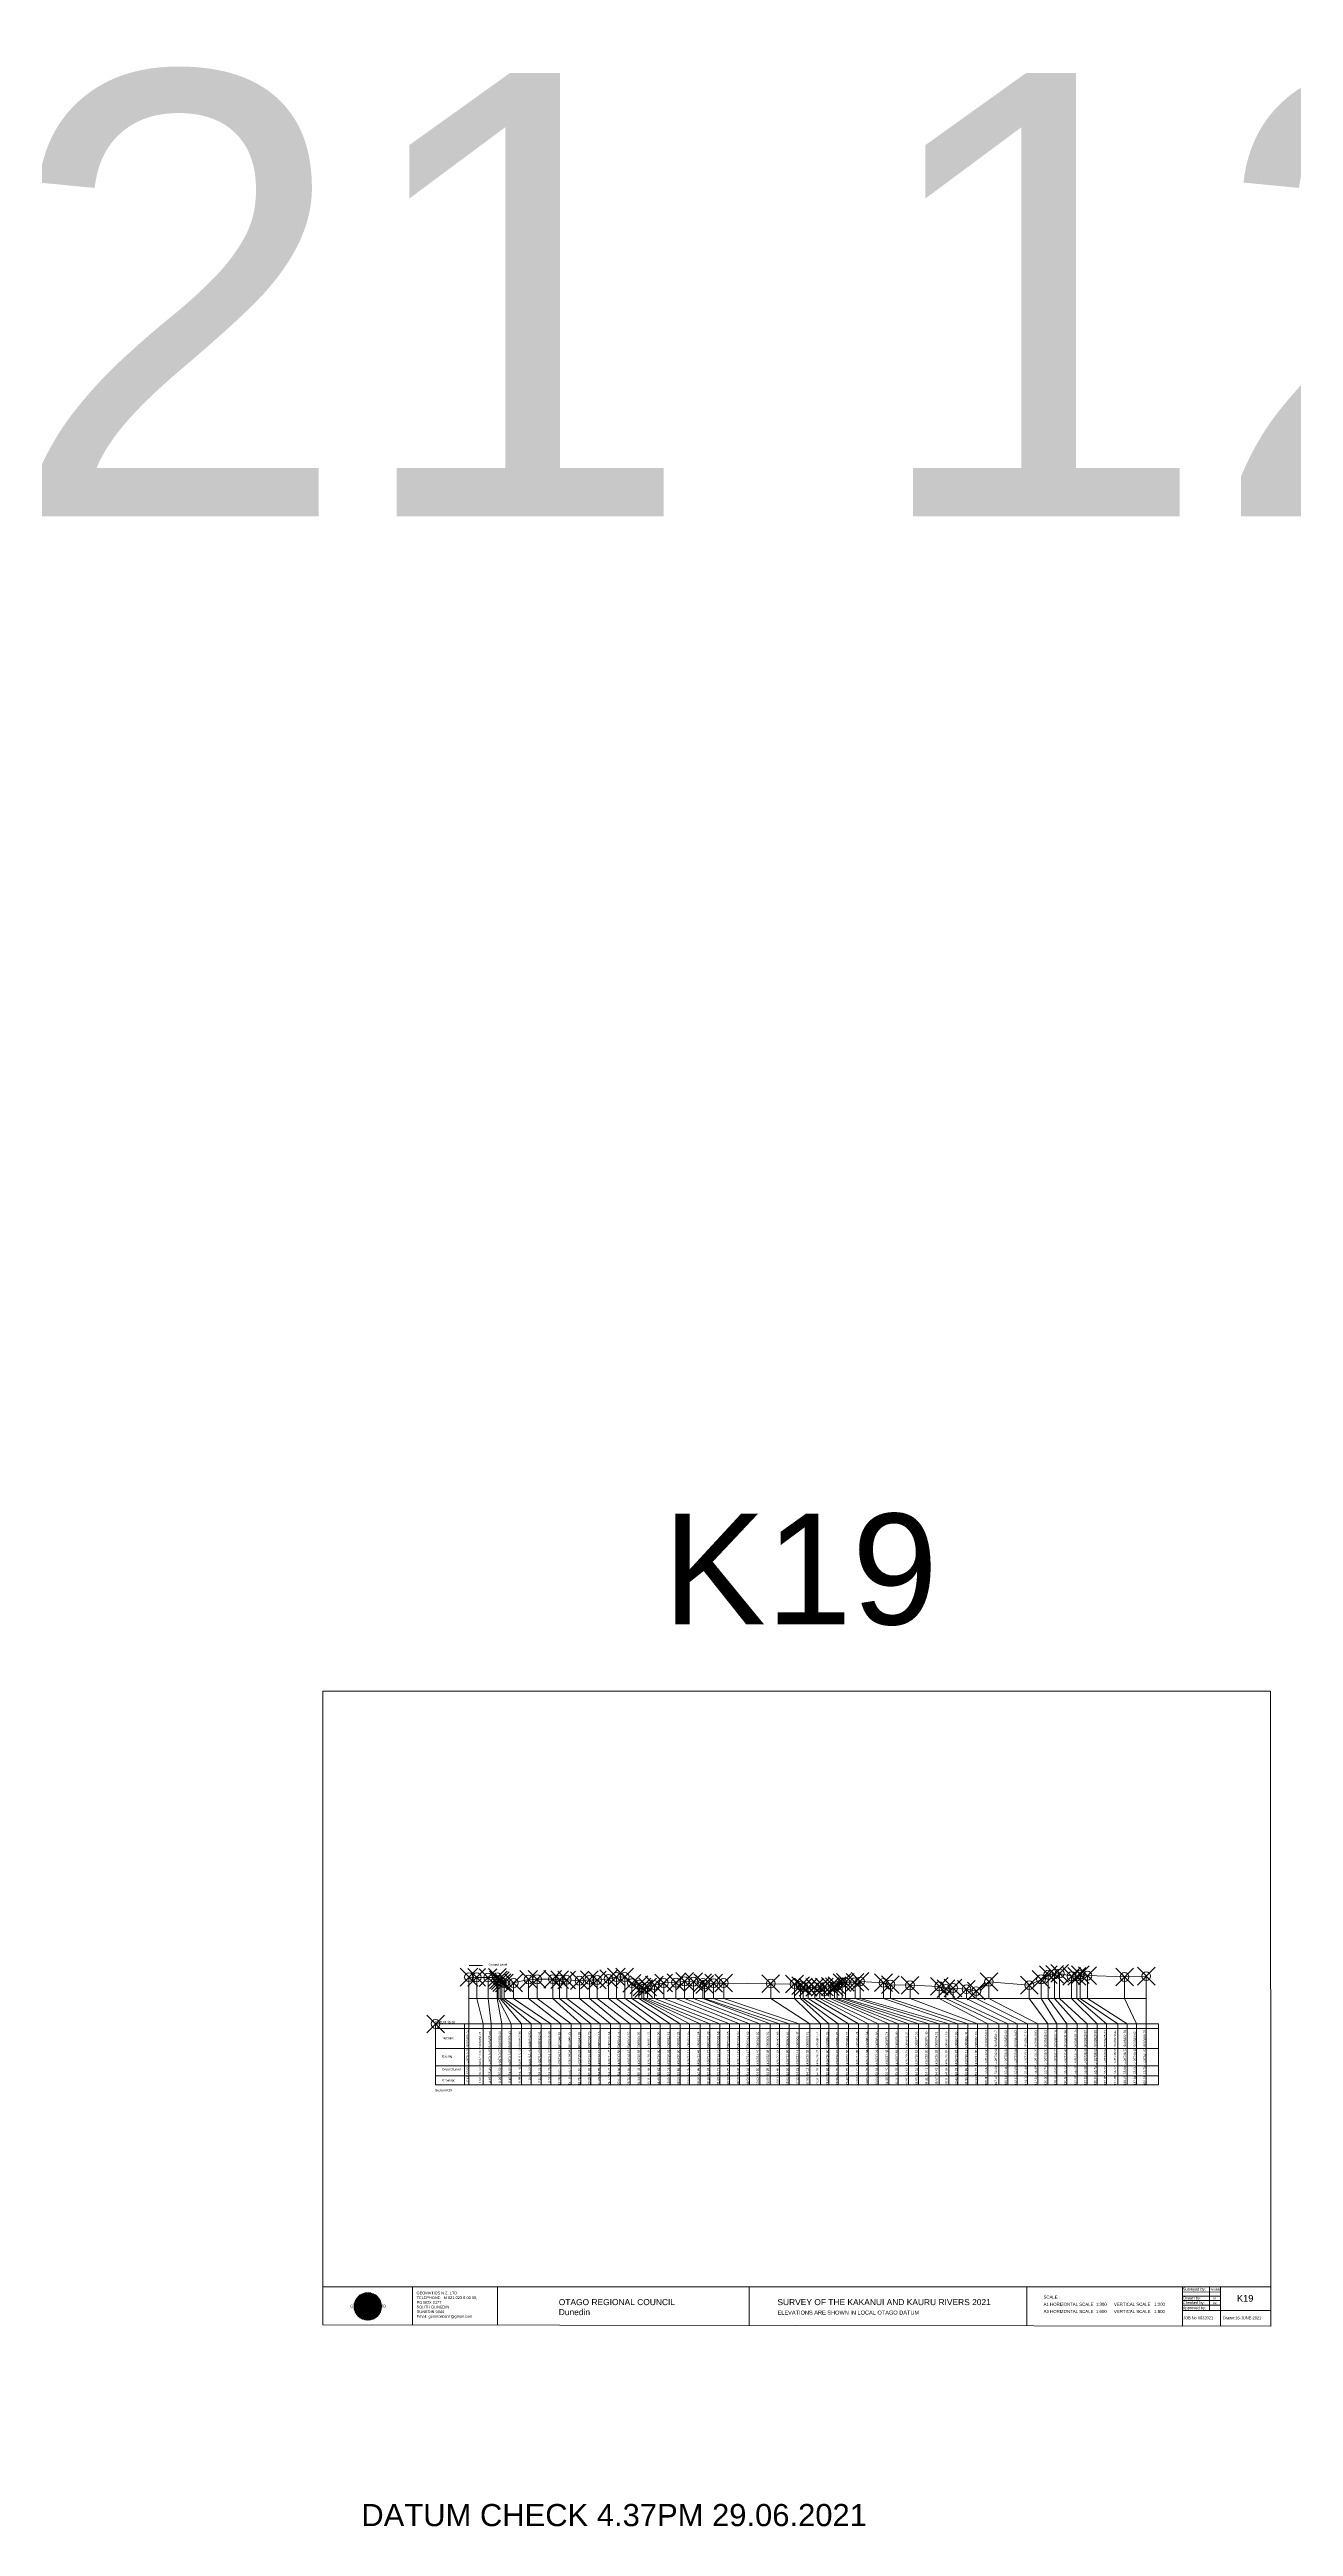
# Model space of a CAD drawing. Header units: millimetres. Extents: x -13804604 to 13046302109, y -19137686871 to 1424966580.
# Drawn here: x -773608 to -492812, y -68399 to 490536 of the extents above; entities that cross this region are included whole.
import ezdxf

# ---------------------------------------------------------------- set-up
doc = ezdxf.new("R2010")
doc.units = ezdxf.units.MM
doc.header["$PDMODE"] = 35
doc.header["$PDSIZE"] = 2000
doc.layers.get('0').update_dxf_attribs({"lineweight": 0})
doc.layers.add('geo', color=7, linetype='Continuous', lineweight=0)
doc.styles.get("Standard").update_dxf_attribs({"font": 'arial.ttf'})

# ---------------------------------------------------------------- blocks, each defined once
blk = doc.blocks.new('Geomatics_Circle_SPT')
at = {"layer": 'geo', "color": 2, "linetype": 'Continuous', "lineweight": 0}
for p, q in [((0, 25.2), (-25.2, 0)), ((-24.7, 4.9), (-4.9, 24.7)), ((-24.7, -4.9), (4.9, 24.7)), ((4.9, -24.7), (-24.7, 4.9)), ((-24.7, 0), (0, -24.7)), ((-9.7, 23.3), (-23.3, 9.6)), ((9.7, 23.3), (-23.3, -9.7)), ((-23.3, 9.7), (9.7, -23.3)), ((-21, 14), (-14, 21)), ((-21, -14), (14, 21)), ((14, -21), (-21, 14)), ((0, 0), (-17.8, 17.8)), ((0, 0), (-17.8, -17.8)), ((-14, 21), (21, -14)), ((21, 14), (-14, -21)), ((23.3, -9.7), (-9.7, 23.3)), ((-9.7, -23.3), (23.3, 9.7)), ((-4.9, 24.7), (24.7, -4.9)), ((24.7, 4.9), (-4.9, -24.7)), ((25.2, 0), (0, 25.2)), ((0, 0), (17.8, 17.8)), ((0, 0), (17.8, -17.8)), ((0, -24.8), (25.2, 0)), ((4.9, 24.7), (24.7, 4.9)), ((23.3, 9.7), (9.7, 23.3)), ((14, 21), (21, 14)), ((17.8, 18.1), (17.8, 18.1)), ((-4.9, -24.7), (-24.7, -4.9)), ((-23.3, -9.7), (-9.7, -23.3)), ((-14, -21), (-21, -14)), ((-17.8, -17.8), (-17.8, -17.8)), ((24.7, -4.9), (4.9, -24.7)), ((4.9, -24.7), (4.9, -24.7)), ((9.7, -23.3), (23.3, -9.7)), ((21, -14), (14, -21)), ((18.1, -17.8), (18.1, -17.8))]:
    blk.add_line(p, q, dxfattribs=at)
at = {"layer": 'geo', "color": 1, "linetype": 'Continuous', "lineweight": 0}
for p, q in [((-25.2, 0), (9.7, 23.3)), ((-25.2, 0), (-9.6, 23.3)), ((-25.2, 0), (23.3, 9.7)), ((-25.2, 0), (-23.3, 9.7)), ((-23.3, -9.7), (-25.2, 0)), ((-9.6, -23.3), (-25.2, 0)), ((9.7, -23.3), (-25.2, 0)), ((-4.9, 24.8), (-24.7, -4.9)), ((4.9, 24.7), (-24.7, 4.9)), ((14, 21), (-24.7, -4.9)), ((-14, 21), (-24.7, 4.9)), ((21, 14), (-24.7, 4.9)), ((-21, 14), (-24.7, -4.9)), ((0, 0), (-24.7, 4.9)), ((-24.7, 4.9), (-21, -14)), ((-24.7, 4.9), (-4.9, -24.7)), ((-24.7, 4.9), (14, -21)), ((-24.7, 4.9), (-24.7, 4.9)), ((0, 0), (-24.7, -4.9)), ((-23.3, 9.7), (0, 25.2)), ((-23.3, -9.6), (0, 25.2)), ((-23.3, -9.6), (17.8, 17.8)), ((-23.3, 9.7), (-17.8, 17.9)), ((-23.3, -9.6), (-17.8, 17.9)), ((-23.3, 9.7), (17.8, 17.8)), ((-17.8, -17.8), (-23.3, 9.7)), ((0, -25.2), (-23.3, 9.7)), ((-23.3, 9.7), (17.8, -17.8)), ((-23.3, 9.7), (25.2, 0)), ((-23.3, 9.4), (-23.3, 9.4)), ((-23.3, -9.7), (25.2, 0)), ((4.9, 24.8), (-21, -14)), ((-4.9, 24.7), (-21, 14)), ((14, 21), (-21, 14)), ((-14, 21), (-21, -14)), ((0, 0), (-21, 14)), ((-21, 14), (-14, -21)), ((-21, 14), (4.9, -24.7)), ((-21, 14), (-21, 14)), ((24.7, 4.9), (-21, 14)), ((0, 0), (-21, -14)), ((-17.9, 17.6), (-17.9, 17.6)), ((-17.8, 17.8), (9.7, 23.3)), ((-17.8, 17.8), (-9.6, 23.3)), ((-17.8, -17.8), (9.7, 23.3)), ((-17.8, -17.8), (-9.7, 23.3)), ((-9.7, -23.3), (-17.8, 17.8)), ((-17.8, 17.8), (9.7, -23.3)), ((-17.8, 17.8), (23.3, -9.6)), ((-17.8, 17.8), (23.3, 9.7)), ((-17.8, -17.8), (23.3, 9.7)), ((4.9, 24.7), (-14, 21)), ((-4.9, 24.7), (-14, -20.9)), ((0, 0), (-14, 21)), ((-14, 21), (-4.9, -24.7)), ((-14, 21), (-14, 21)), ((24.7, -4.9), (-14, 21)), ((21, 14), (-14, 21)), ((-14, -21), (24.7, 4.9)), ((0, 0), (-14, -21)), ((-9.8, 23.1), (-9.8, 23.1)), ((-9.7, 23.3), (0, 25.2)), ((-9.7, 23.3), (0, -25.2)), ((-9.7, -23.3), (0, 25.2)), ((-9.6, 23.3), (17.8, -17.8)), ((-9.6, 23.3), (25.2, 0)), ((-9.6, 23.3), (17.8, 17.8)), ((-9.6, -23.3), (17.8, 17.9)), ((25.2, 0), (-9.6, -23.3)), ((0, 0), (-4.9, 24.7)), ((-4.9, 24.7), (-4.9, 24.7)), ((21, -14), (-4.9, 24.7)), ((24.8, 4.9), (-4.9, 24.7)), ((14, 21), (-4.9, 24.7)), ((-4.9, -24.7), (21, 14)), ((0, 0), (-4.9, -24.7)), ((-0.2, 25.1), (-0.2, 25.1)), ((0, 25.2), (9.7, -23.3)), ((0, 25.2), (23.3, -9.7)), ((0, 25.2), (23.3, 9.7)), ((0, 25.2), (9.7, 23.3)), ((0, 0), (4.9, 24.7)), ((0, -25.2), (9.7, 23.3)), ((0, 0), (14, 21)), ((0, 0), (21, 14)), ((23.3, 9.7), (0, -25.2)), ((0, 0), (24.8, 4.9)), ((0, 0), (4.9, -24.7)), ((0, 0), (14, -21)), ((0, 0), (21, -14)), ((0, 0), (24.8, -4.9)), ((21, 14), (4.9, 24.8)), ((14, -21), (4.9, 24.7)), ((24.7, -4.9), (4.9, 24.7)), ((4.9, 24.7), (4.9, 24.7)), ((4.9, -24.7), (14, 21)), ((4.9, -24.7), (24.7, 4.9)), ((9.4, 23.3), (9.4, 23.3)), ((9.7, 23.3), (17.8, -17.8)), ((9.7, 23.3), (25.2, 0)), ((9.7, 23.3), (17.8, 17.9)), ((17.8, 17.8), (9.7, -23.3)), ((25.2, 0), (9.7, -23.3)), ((21, -14), (14, 21)), ((24.7, 4.9), (14, 21)), ((14, 21), (14, 21)), ((14, -21), (21, 14)), ((17.6, 17.9), (17.6, 17.9)), ((17.8, 17.8), (23.3, -9.7)), ((17.8, 17.8), (23.3, 9.7)), ((23.3, 9.7), (17.8, -17.8)), ((24.7, -4.9), (21, 14)), ((21, 14), (21, 14)), ((21, -14), (24.7, 4.9)), ((23.1, 9.8), (23.1, 9.8)), ((23.3, 9.7), (25.2, 0)), ((25.2, 0), (23.3, -9.6)), ((24.7, 4.9), (24.7, 4.9)), ((25.1, 0.2), (25.1, 0.2)), ((-25.2, 0), (23.3, -9.7)), ((-25.1, -0.2), (-25.1, -0.2)), ((-24.7, -4.9), (-24.7, -4.9)), ((-24.7, -4.9), (-14, -21)), ((-24.7, -4.9), (4.9, -24.7)), ((-24.7, -4.9), (21, -14)), ((-17.8, -17.8), (-23.3, -9.7)), ((0, -25.2), (-23.3, -9.6)), ((17.8, -17.8), (-23.3, -9.6)), ((-23.1, -9.8), (-23.1, -9.8)), ((-21, -14), (24.7, -4.9)), ((-21, -14), (-21, -14)), ((-21, -14), (-4.9, -24.7)), ((-21, -14), (14, -21)), ((23.3, -9.7), (-17.8, -17.8)), ((-9.6, -23.3), (-17.8, -17.8)), ((9.7, -23.3), (-17.8, -17.8)), ((-17.6, -17.9), (-17.6, -17.9)), ((-14, -21), (21, -14)), ((-14, -21), (-14, -21)), ((-14, -21), (4.9, -24.7)), ((17.8, -17.8), (-9.7, -23.3)), ((0, -25.2), (-9.7, -23.3)), ((-9.4, -23.3), (-9.4, -23.3)), ((-4.9, -24.7), (24.7, -4.9)), ((-4.9, -24.7), (14, -21)), ((-4.9, -24.7), (-4.9, -24.7)), ((23.3, -9.6), (0, -25.2)), ((9.7, -23.3), (0, -25.2)), ((0.2, -25.1), (0.2, -25.1)), ((4.9, -24.7), (21, -14)), ((4.9, -24.7), (4.9, -24.7)), ((17.8, -17.8), (9.7, -23.3)), ((9.8, -23.1), (9.8, -23.1)), ((14, -21), (24.7, -4.9)), ((14, -21), (14, -21)), ((23.3, -9.6), (17.8, -17.8)), ((17.9, -17.6), (17.9, -17.6)), ((21, -14), (21, -14)), ((23.3, -9.4), (23.3, -9.4)), ((24.7, -4.9), (24.7, -4.9))]:
    blk.add_line(p, q, dxfattribs=at)
at = {"layer": 'geo', "color": 114, "linetype": 'Continuous', "lineweight": 0}
for p, q in [((17.9, 17.8), (-25.2, 0)), ((-24.7, 4.9), (14, 21)), ((-24.7, -4.9), (21, 14)), ((-14, -21), (-24.7, 4.9)), ((9.7, 23.3), (-23.3, 9.7)), ((0, 0), (-23.3, 9.7)), ((-23.3, 9.7), (-9.7, -23.3)), ((0, 0), (-23.3, -9.7)), ((-4.9, -24.7), (-21, 14)), ((-20.9, 14), (4.9, 24.7)), ((24.8, 4.9), (-20.9, -14)), ((0, 25.2), (-17.8, 17.8)), ((-17.8, 17.8), (0, -25.2)), ((-14, 21), (-4.9, 24.7)), ((4.9, -24.7), (-14, 21)), ((0, 0), (-9.7, 23.3)), ((0, 0), (-9.7, -23.3)), ((-4.9, 24.7), (14, -21)), ((17.8, -17.8), (0, 25.2)), ((0, 0), (9.7, 23.3)), ((0, 0), (23.3, 9.7)), ((0, 0), (9.7, -23.3)), ((0, 0), (23.3, -9.7)), ((4.9, 24.7), (21, -14)), ((23.3, -9.7), (9.7, 23.3)), ((14, 21), (24.7, -4.9)), ((25.2, 0), (17.8, 17.8)), ((21, 14), (24.7, 4.9)), ((-25.2, 0), (-17.8, -17.8)), ((-21, -14), (-24.7, -4.9)), ((-17.8, -17.8), (25.2, 0)), ((24.8, -4.9), (-14, -21)), ((-9.6, -23.3), (23.3, -9.7)), ((21, -14), (-4.9, -24.8)), ((0, -25.2), (17.9, -17.8)), ((14, -21), (4.9, -24.8))]:
    blk.add_line(p, q, dxfattribs=at)
at = {"layer": 'geo', "color": 250, "linetype": 'Continuous', "lineweight": 0}
for p, q in [((0, 0), (-25.2, 0)), ((24.7, 4.9), (-24.7, 4.9)), ((-24.7, 4.9), (-24.7, -4.9)), ((-23.3, 9.7), (23.3, 9.7)), ((-23.3, 9.7), (-23.3, 9.7)), ((-23.3, -9.7), (-23.3, 9.7)), ((21, 14), (-21, 14)), ((-21, 14), (-21, -14)), ((-17.8, 17.8), (17.8, 17.8)), ((-17.8, -17.8), (-17.8, 17.8)), ((-14, 21), (-14, 21)), ((14, 21), (-14, 21)), ((-14, 20.9), (-14, -21)), ((-9.7, 23.3), (9.7, 23.3)), ((-9.7, -23.3), (-9.7, 23.3)), ((-4.9, 24.7), (4.9, 24.7)), ((-4.9, 24.7), (-4.9, -24.7)), ((0, 0), (0, 25.2)), ((0, 0), (0, -25.2)), ((0, 0), (25.2, 0)), ((4.9, 24.7), (4.9, -24.7)), ((9.7, -23.3), (9.7, 23.3)), ((14, 21), (14, -21)), ((17.8, -17.8), (17.8, 17.8)), ((21, 14), (21, 14)), ((21, -14), (21, 14)), ((23.3, 9.7), (23.3, -9.7)), ((24.7, 4.9), (24.7, 4.9)), ((24.7, -4.9), (24.7, 4.9)), ((-24.7, -4.9), (24.7, -4.9)), ((23.3, -9.7), (-23.3, -9.7)), ((-21, -14), (21, -14)), ((17.8, -17.8), (-17.8, -17.8)), ((-14, -21), (14, -21)), ((9.7, -23.3), (-9.7, -23.3)), ((-4.9, -24.7), (4.9, -24.7))]:
    blk.add_line(p, q, dxfattribs=at)
blk = doc.blocks.new('GeomaticsNZ TITLE BLOCK')
at = {"color": 7, "linetype": 'Continuous', "lineweight": 0}
for p, q in [((0, 94.9), (0, 1579.2)), ((0, 1579.2), (2363.4, 1579.2)), ((2363.4, 1579.2), (2364, 94.9)), ((2364, 94.9), (0, 94.9)), ((0, 94.9), (0, 0)), ((15.9, 94.9), (2364, 94.9)), ((224.3, 95.2), (224.3, -0.3)), ((2364, 94.9), (382.6, 94.9)), ((435.8, 95.2), (435.8, -0.7)), ((1063.4, 94.9), (1063.4, -2.4)), ((1755.4, 94.9), (1755.4, -2.6)), ((2143.9, 94.9), (2143.7, -3)), ((2143.9, 81.9), (2238.6, 81.7)), ((2143.9, 71), (2238.6, 71)), ((2211.5, 94.9), (2211.5, 36.1)), ((2238.6, 94.8), (2238.6, -3.2)), ((2364, -3.5), (2364, 94.9)), ((0, 0), (2364, -3.5)), ((2143.6, 60.4), (2238.6, 60.4)), ((2143.8, 48.6), (2238.6, 48.6)), ((2143.8, 35.4), (2364, 35.3))]:
    blk.add_line(p, q, dxfattribs=at)
at = {"color": 7, "linetype": 'Continuous', "lineweight": 0, "xscale": 1.36, "yscale": 1.36, "zscale": 1.36}
blk.add_blockref('Geomatics_Circle_SPT', (112.4, 45.7), dxfattribs=at)
at = {"color": 7, "linetype": 'Continuous', "lineweight": 0}
for s, p in [('PK&RR', (2213.2, 84.8)), ('ST', (2220.3, 63.6)), ('PK', (2220.4, 50.6))]:
    blk.add_text(s, height=5, dxfattribs=at).set_placement(p)
at = {"color": 7, "linetype": 'Continuous', "lineweight": 0, "attachment_point": 1}
for s, width, heights, insert, char_height in [('{\\C256;GEOMATICS N.Z. LTD                   \\PTELEPHONE:  M 021 023 6 00 55;\\PPO BOX 2177\\PSOUTH DUNEDIN\\PDUNEDIN 9044\\PEmail: geomaticsnz@gmail.com}', 3535.727, [94.7], (234, 82.7), 7), ('{\\C256;OTAGO REGIONAL COUNCIL\\PDunedin}', 3535.727, [0], (588.6, 64), 15), ('{\\C256;SURVEY OF THE KAKANUI AND KAURU RIVERS 2021}', 3535.727, [0], (1133.8, 64), 15), ('{\\C256;Surveyed by:}', 3535.727, [0], (2144.7, 92.4), 7), ('{\\C256;Drawn by:}', 3535.727, [0], (2145.8, 70.4), 7), ('{\\C256;Geomatics N.Z. LTD                   }', 125.079, [15.8], (68.8, 49.9), 7), ('{\\C256;ELEVATIONS ARE SHOWN IN LOCAL OTAGO DATUM}', 3535.727, [0], (1134.1, 35.4), 10), ('{\\C256;Approved by:}', 3535.727, [0], (2144.7, 45.9), 7), ('{\\C256;Checked by:}', 3535.727, [0], (2144.7, 58.6), 7), ('{\\C256;JOB No 0032021}', 3535.727, [0], (2145.3, 20.8), 7), ('{\\C256;Drawn:16-JUNE-2021}', 3535.727, [0], (2244.7, 20.7), 7)]:
    blk.add_mtext_dynamic_manual_height_columns(s, width=width, gutter_width=159, heights=heights, dxfattribs=dict(at, insert=insert, char_height=char_height))

msp = doc.modelspace()

# ---------------------------------------------------------------- linework, layer by layer
at = {"color": 1, "linetype": 'Continuous', "lineweight": 0}
msp.add_line((-678919.664, 58153.7), (-675847.492, 58153.7), dxfattribs=at)
at = {"color": 7, "lineweight": 0}
for p, q in [((-548174.889, 56129), (-548174.889, 50743.884)), ((-546748.829, 56199), (-546748.829, 50743.884)), ((-545604.52, 56389), (-545604.52, 50743.884)), ((-540945.28, 56119), (-540945.28, 50743.884)), ((-539308.131, 55899), (-539308.131, 50743.884)), ((-678924.852, 55554), (-678924.852, 31248.305)), ((-678924.852, 50743.884), (-526048.617, 50743.884)), ((-677177.599, 55504), (-677177.599, 50743.884)), ((-677177.599, 50743.884), (-675750.982, 45000)), ((-674606.679, 55464), (-674606.679, 50703.884)), ((-674606.679, 50743.884), (-673923.922, 45000)), ((-672552.59, 55504), (-672552.59, 50743.884)), ((-672552.59, 50743.884), (-671539.394, 45000)), ((-672306.163, 54924), (-672306.163, 50743.884)), ((-672306.163, 50743.884), (-669412.193, 45000)), ((-671864.616, 54744), (-671864.616, 50743.884)), ((-671864.616, 50743.884), (-667096.28, 45000)), ((-671514.081, 54334), (-671514.081, 50743.884)), ((-671514.081, 50743.884), (-664866.151, 45000)), ((-670949.373, 54214), (-670949.373, 50743.884)), ((-670949.373, 50743.884), (-662636.01, 45000)), ((-668845.198, 54254), (-668845.198, 50743.884)), ((-660435.496, 45000), (-668845.198, 50743.884)), ((-665461.04, 55024), (-665461.04, 50743.884)), ((-658196.928, 45000), (-665461.04, 50743.884)), ((-663569.022, 55065), (-663569.022, 50743.884)), ((-655878.89, 45000), (-663569.022, 50743.884)), ((-660004.256, 55095), (-660004.256, 50743.884)), ((-653653.581, 45000), (-660004.256, 50743.884)), ((-658472.622, 55005), (-658472.622, 50743.884)), ((-651449.327, 45000), (-658472.622, 50743.884)), ((-656869.519, 54945), (-656869.519, 50743.884)), ((-656869.519, 50743.884), (-649296.604, 45000)), ((-653988.609, 54745), (-653988.609, 50743.884)), ((-653988.609, 50743.884), (-646983.556, 45000)), ((-651742.943, 54955), (-651742.943, 50743.884)), ((-644789.501, 45000), (-651742.943, 50743.884)), ((-649990.196, 54905), (-649990.196, 50743.884)), ((-649990.196, 50743.884), (-642523.262, 45000)), ((-647417.953, 55175), (-647417.953, 50743.884)), ((-647417.953, 50743.884), (-640113.466, 45000)), ((-645643.851, 55504), (-645643.851, 50743.884)), ((-645643.851, 50743.884), (-637946.949, 45000)), ((-643765.997, 55605), (-643765.997, 50844.884)), ((-643765.997, 50844.884), (-635751.158, 45000)), ((-642161.897, 54185), (-642161.897, 50743.884)), ((-642161.897, 50743.884), (-633526.08, 45000)), ((-640551.089, 53855), (-640551.089, 50743.884)), ((-640551.089, 50743.884), (-631232.606, 45000)), ((-639895.025, 53345), (-639895.025, 50743.884)), ((-639895.025, 50743.884), (-629152.844, 45000)), ((-639469.698, 52955), (-639469.698, 50743.884)), ((-626711.394, 45000), (-639469.698, 50743.884)), ((-638598.461, 53335), (-638598.461, 50743.884)), ((-624563.819, 45000), (-638598.461, 50743.884)), ((-637060.523, 53765), (-637060.523, 50743.884)), ((-637060.523, 50743.884), (-622311.057, 45000)), ((-632196.846, 54326), (-632196.846, 50743.884)), ((-617860.464, 45000), (-632196.846, 50743.884)), ((-630254.223, 54626), (-630254.223, 50743.884)), ((-615593.739, 45000), (-630254.223, 50743.884)), ((-628236.402, 54546), (-628236.402, 50743.884)), ((-613268.124, 45000), (-628236.402, 50743.884)), ((-626155.499, 54286), (-626155.499, 50743.884)), ((-610971.954, 45000), (-626155.499, 50743.884)), ((-625727.34, 54286), (-625727.34, 50743.884)), ((-625727.34, 50743.884), (-608834.409, 45000)), ((-623694.114, 54196), (-623694.114, 50743.884)), ((-606683.738, 45000), (-623694.114, 50743.884)), ((-621431.197, 54226), (-621431.197, 50743.884)), ((-621431.197, 50743.884), (-604379.444, 45000)), ((-610804.611, 54116), (-610804.611, 50743.884)), ((-610804.611, 50743.884), (-601998.34, 45000)), ((-605439.805, 54007), (-605439.805, 50743.884)), ((-605439.805, 50743.884), (-599540.425, 45000)), ((-604062, 53617), (-604062, 50743.884)), ((-597658.593, 45000), (-604062, 50743.884)), ((-603458.658, 53347), (-603458.658, 50743.884)), ((-603458.658, 50743.884), (-595584.72, 45000)), ((-602358.147, 53247), (-602358.147, 50743.884)), ((-602358.147, 50743.884), (-593230.268, 45000)), ((-600876.129, 53267), (-600876.129, 50743.884)), ((-600876.129, 50743.884), (-591019.384, 45000)), ((-599706.444, 53257), (-599706.444, 50743.884)), ((-588819.149, 45000), (-599706.444, 50743.884)), ((-598697.113, 53327), (-598697.113, 50743.884)), ((-586533.373, 45000), (-598697.113, 50743.884)), ((-597375.807, 53447), (-597375.807, 50743.884)), ((-597375.807, 50743.884), (-584122.812, 45000)), ((-596449.532, 53367), (-596449.532, 50743.884)), ((-582043.245, 45000), (-596449.532, 50743.884)), ((-595844.497, 53607), (-595844.497, 50743.884)), ((-579742.813, 45000), (-595844.497, 50743.884)), ((-594702.533, 54307), (-594702.533, 50743.884)), ((-577419.238, 45000), (-594702.533, 50743.884)), ((-591780.117, 54417), (-591780.117, 50743.884)), ((-572827.081, 45000), (-591780.117, 50743.884)), ((-590642.49, 54587), (-590642.49, 50743.884)), ((-585355.148, 54287), (-585355.148, 50743.884)), ((-585355.148, 50743.884), (-568588.744, 45000)), ((-583807.732, 53857), (-583807.732, 50743.884)), ((-583807.732, 50743.884), (-566334.039, 45000)), ((-579368.558, 53717), (-579368.558, 50743.884)), ((-579368.558, 50743.884), (-564167.814, 45000)), ((-572758.277, 53468), (-572758.277, 50743.884)), ((-572758.277, 50743.884), (-561825.892, 45000)), ((-571273.552, 52928), (-571273.552, 50743.884)), ((-569647.452, 53108), (-569647.452, 50743.884)), ((-569647.452, 50743.884), (-557258.322, 45000)), ((-566631.448, 52828), (-566631.448, 50743.884)), ((-566631.448, 50743.884), (-555204.023, 45000)), ((-564416.323, 52403), (-564416.323, 50743.884)), ((-564416.323, 50743.884), (-552820.029, 45000)), ((-561568.061, 54494), (-561568.061, 50743.884)), ((-561568.061, 50743.884), (-550537.47, 45000)), ((-552451.336, 53744), (-552451.336, 50743.884)), ((-549783.07, 55054), (-549783.07, 50743.884)), ((-549783.07, 50743.884), (-546200.613, 45000)), ((-548174.889, 50743.884), (-543968.784, 45000)), ((-546748.829, 50743.884), (-541610.142, 45000)), ((-545604.52, 50743.884), (-539352.949, 45000)), ((-542884.158, 55749), (-542884.158, 50743.884)), ((-542884.158, 50743.884), (-537121.12, 45000)), ((-541708.775, 55749), (-541708.775, 50743.884)), ((-541708.775, 50743.884), (-534997.525, 45000)), ((-540945.28, 50743.884), (-532485.226, 45000)), ((-539308.131, 50743.884), (-530369.597, 45000)), ((-530945.809, 55609), (-530945.809, 50743.884)), ((-530945.809, 50743.884), (-528253.968, 45000)), ((-526048.617, 55779), (-526048.617, 31248.305)), ((-678924.852, 45000), (-526048.617, 45000)), ((-675750.982, 31248.305), (-675750.982, 45000)), ((-673923.922, 31248.305), (-673923.922, 45000)), ((-671539.394, 31248.305), (-671539.394, 45000)), ((-669412.193, 31248.305), (-669412.193, 45000)), ((-667096.28, 31248.305), (-667096.28, 45000)), ((-664866.151, 31248.305), (-664866.151, 45000)), ((-662636.01, 31248.305), (-662636.01, 45000)), ((-660435.496, 31248.305), (-660435.496, 45000)), ((-658196.928, 31248.305), (-658196.928, 45000)), ((-655878.89, 31248.305), (-655878.89, 45000)), ((-653653.581, 31248.305), (-653653.581, 45000)), ((-651449.327, 31248.305), (-651449.327, 45000)), ((-649296.604, 31248.305), (-649296.604, 45000)), ((-646983.556, 31248.305), (-646983.556, 45000)), ((-644789.501, 31248.305), (-644789.501, 45000)), ((-642523.262, 31248.305), (-642523.262, 45000)), ((-640113.466, 31248.305), (-640113.466, 45000)), ((-637946.949, 31248.305), (-637946.949, 45000)), ((-635751.158, 31248.305), (-635751.158, 45000)), ((-633526.08, 31248.305), (-633526.08, 45000)), ((-631232.606, 31248.305), (-631232.606, 45000)), ((-629152.844, 31248.305), (-629152.844, 45000)), ((-626711.394, 31248.305), (-626711.394, 45000)), ((-624563.819, 31248.305), (-624563.819, 45000)), ((-622311.057, 31248.305), (-622311.057, 45000)), ((-617860.464, 31248.305), (-617860.464, 45000)), ((-615593.739, 31248.305), (-615593.739, 45000)), ((-613268.124, 31248.305), (-613268.124, 45000)), ((-610971.954, 31248.305), (-610971.954, 45000)), ((-608834.409, 31248.305), (-608834.409, 45000)), ((-606683.738, 31248.305), (-606683.738, 45000)), ((-604379.444, 31248.305), (-604379.444, 45000)), ((-601998.34, 31248.305), (-601998.34, 45000)), ((-599540.425, 31248.305), (-599540.425, 45000)), ((-597658.593, 31248.305), (-597658.593, 45000)), ((-595584.72, 31248.305), (-595584.72, 45000)), ((-593230.268, 31248.305), (-593230.268, 45000)), ((-591019.384, 31248.305), (-591019.384, 45000)), ((-590642.49, 49838.592), (-590642.49, 49826.884)), ((-588819.149, 31248.305), (-588819.149, 45000)), ((-586533.373, 31248.305), (-586533.373, 45000)), ((-584122.812, 31248.305), (-584122.812, 45000)), ((-582043.245, 31248.305), (-582043.245, 45000)), ((-579742.813, 31248.305), (-579742.813, 45000)), ((-577419.238, 31248.305), (-577419.238, 45000)), ((-572827.081, 31248.305), (-572827.081, 45000)), ((-570627.222, 31248.305), (-570627.222, 45000)), ((-568588.744, 31248.305), (-568588.744, 45000)), ((-566334.039, 31248.305), (-566334.039, 45000)), ((-564167.814, 31248.305), (-564167.814, 45000)), ((-561825.892, 31248.305), (-561825.892, 45000)), ((-557258.322, 31248.305), (-557258.322, 45000)), ((-555204.023, 31248.305), (-555204.023, 45000)), ((-552820.029, 31248.305), (-552820.029, 45000)), ((-550537.47, 31248.305), (-550537.47, 45000)), ((-546200.613, 31248.305), (-546200.613, 45000)), ((-543968.784, 31248.305), (-543968.784, 45000)), ((-541610.142, 31248.305), (-541610.142, 45000)), ((-539352.949, 31248.305), (-539352.949, 45000)), ((-537121.12, 31248.305), (-537121.12, 45000)), ((-534997.525, 31248.305), (-534997.525, 45000)), ((-532485.226, 31248.305), (-532485.226, 45000)), ((-530369.597, 31248.305), (-530369.597, 45000)), ((-528253.968, 31248.305), (-528253.968, 45000)), ((-679052.478, 31248.305), (-526048.617, 31248.305))]:
    msp.add_line(p, q, dxfattribs=at)
at = {"color": 7, "linetype": 'Continuous', "lineweight": 0}
for p, q in [((-686473.214, 45000), (-523309.766, 45000)), ((-686473.214, 45000), (-686473.214, 31248.305)), ((-679912.102, 45000), (-679912.102, 31248.305)), ((-523309.766, 45000), (-523309.766, 31248.305)), ((-686473.214, 43982.376), (-523309.766, 43982.376)), ((-686473.214, 39457.554), (-523309.766, 39457.554)), ((-686473.214, 35508.116), (-523309.766, 35508.116)), ((-686473.214, 33307.04), (-523309.766, 33307.04)), ((-686473.214, 31248.305), (-523309.766, 31248.305)), ((-683292.05, 29878.784), (-683292.05, 29878.784))]:
    msp.add_line(p, q, dxfattribs=at)
at = {"color": 1, "lineweight": 0}
msp.add_lwpolyline([(-526048.617, 55779), (-530945.809, 55609), (-539308.131, 55899), (-540945.28, 56119), (-541708.775, 55749), (-542884.158, 55749), (-545604.52, 56389), (-546748.829, 56199), (-548174.889, 56129), (-549783.07, 55054), (-552451.336, 53744), (-561568.061, 54494), (-564416.323, 52403), (-566631.448, 52828), (-569647.452, 53108), (-571273.552, 52928), (-572758.277, 53468), (-579368.558, 53717), (-583807.732, 53857), (-585355.148, 54287), (-590642.49, 54587), (-591780.117, 54417), (-593945.153, 54417), (-594702.533, 54307), (-595844.497, 53607), (-596449.532, 53367), (-597375.807, 53447), (-598697.113, 53327), (-600876.129, 53267), (-602358.147, 53247), (-603458.658, 53347), (-604062, 53617), (-605439.805, 54007), (-621431.197, 54226), (-623694.114, 54196), (-625727.34, 53896), (-625727.34, 54286), (-628236.402, 54546), (-630254.223, 54626), (-632196.846, 54326), (-634975.904, 54246), (-637060.523, 53765), (-638598.461, 53335), (-639469.698, 52955), (-639895.025, 53345), (-640551.089, 53855), (-642161.897, 54185), (-643765.997, 55605), (-645643.851, 55585), (-647417.953, 55175), (-649990.196, 54905), (-651742.943, 54955), (-653988.609, 54745), (-656869.519, 54945), (-658472.622, 55005), (-660004.256, 55095), (-663569.022, 55065), (-665461.04, 55024), (-668845.198, 54254), (-670949.373, 54214), (-671514.081, 54334), (-671864.616, 54744), (-672306.163, 54924), (-672552.59, 55504), (-674606.679, 55464), (-677177.599, 55504), (-678924.852, 55554)], dxfattribs=at)
at = {"color": 7, "lineweight": 0}
for points in [[(-634975.904, 54246), (-634975.904, 50743.884), (-620092.046, 45000), (-620092.046, 31248.305)], [(-593945.153, 54407), (-593945.153, 50743.884), (-575125.436, 45000), (-575125.436, 31248.305)], [(-590642.49, 50743.884), (-570627.222, 45000)], [(-571273.552, 50743.884), (-559296.545, 45000), (-559296.545, 31248.305)], [(-552451.336, 50743.884), (-548269.98, 45000), (-548269.98, 31248.305)]]:
    msp.add_lwpolyline(points, dxfattribs=at)
msp.add_lwpolyline([(-626347.149, 54716.759), (-626035.274, 54716.759), (-626035.274, 53972.93), (-626347.149, 53972.93)], close=True)
for p in [(-678924.852, 55554), (-677177.599, 55504), (-674606.679, 55464), (-672552.59, 55504), (-672306.163, 54924), (-671864.616, 54744), (-671514.081, 54334), (-670949.373, 54214), (-668845.198, 54254), (-665461.04, 55024), (-663569.022, 55065), (-660004.256, 55095), (-658472.622, 55005), (-656869.519, 54945), (-653988.609, 54745), (-651742.943, 54955), (-649990.196, 54905), (-647417.953, 55175), (-645643.851, 55585), (-643765.997, 55605), (-642161.897, 54185), (-634975.904, 54246), (-632196.846, 54326), (-630254.223, 54626), (-628236.402, 54546), (-626155.499, 54286), (-625727.34, 53896), (-623694.114, 54196), (-621431.197, 54226), (-610804.611, 54116), (-605439.805, 54007), (-594702.533, 54307), (-593945.153, 54407), (-591780.117, 54417), (-590642.49, 54587), (-585355.148, 54287), (-561568.061, 54494), (-549783.07, 55054), (-548174.889, 56129), (-546748.829, 56199), (-545604.52, 56389), (-542884.158, 55749), (-541708.775, 55749), (-540945.28, 56119), (-539308.131, 55899), (-530945.809, 55609), (-526048.617, 55779), (-640551.089, 53855), (-639895.025, 53345), (-639469.698, 52955), (-638598.461, 53335), (-637060.523, 53765), (-604062, 53617), (-603458.658, 53347), (-602358.147, 53247), (-600876.129, 53267), (-599706.444, 53257), (-598697.113, 53327), (-597375.807, 53447), (-596449.532, 53367), (-595844.497, 53607), (-583807.732, 53857), (-579368.558, 53717), (-572758.277, 53468), (-571273.552, 52928), (-569647.452, 53108), (-566631.448, 52828), (-564416.323, 52403), (-552451.336, 53744)]:
    msp.add_point(p, dxfattribs=at)
at = {"color": 7, "linetype": 'Continuous', "lineweight": 0}
msp.add_point((-686473.214, 45000), dxfattribs=at)

# ---------------------------------------------------------------- block references
at = {"color": 7, "linetype": 'Continuous', "lineweight": 0, "xscale": 90.52460151977424, "yscale": 90.52460151977424, "zscale": 90.52460151977424}
msp.add_blockref('GeomaticsNZ TITLE BLOCK', (-711941.235, -22888.858), dxfattribs=at)

# ---------------------------------------------------------------- texts
at = {"color": 5, "linetype": 'Continuous', "lineweight": 0}
msp.add_text('Thursday, 8 July 2021 12:32:53 PM', height=100000, dxfattribs=at).set_placement((-2002487.041, 385213.22))
at = {"color": 7, "linetype": 'Continuous', "lineweight": 0}
for s, height, p in [('Ground Level', 500, (-674488.719, 58131.496)), ('DATUM 45.00', 500, (-686543.961, 45146.766)), ('Northing', 500, (-684946.955, 41560.657)), ('Ground Level', 500, (-685001.683, 34533.521)), ('Easting', 500, (-685019.76, 37481.59)), ('Section K19', 500, (-686543.972, 29797.682)), ('Chainage', 500, (-684999.296, 32077.102)), ('SCALE :  ', 700, (-549241.833, -16997.062)), ('K19', 1500, (-505582.91, -17657.439)), ('A1 HORIZONTAL SCALE  1:300      VERTICAL SCALE   1:300 ', 700, (-549209.432, -18614.741)), ('A3 HORIZONTAL SCALE  1:600      VERTICAL SCALE   1:600', 700, (-549209.432, -20232.42))]:
    msp.add_text(s, height=height, dxfattribs=at).set_placement(p)
at = {"color": 7, "lineweight": 0}
for s, p in [('-0.17  55.55  1426712.28  5005959.74', (-678950.182, 31711.269)), ('1.58  55.50  1426712.87  5005958.21', (-676183.506, 31657.381)), ('4.15  55.46  1426713.25  5005955.66', (-673944.208, 31724.57)), ('6.20  55.50  1426713.57  5005953.63', (-671704.568, 31707.176)), ('6.45  54.92  1426713.68  5005953.40', (-669464.928, 31707.176)), ('6.89  54.74  1426713.73  5005952.96', (-667225.288, 31707.176)), ('7.24  54.33  1426713.71  5005952.60', (-664985.648, 31700.355)), ('7.81  54.21  1426713.60  5005952.01', (-662746.008, 31700.355)), ('9.91  54.25  1426714.22  5005949.98', (-660506.369, 31704.448)), ('13.29  55.02  1426714.71  5005946.63', (-658267.07, 31172.248)), ('15.19  55.07  1426714.94  5005944.75', (-656027.43, 31172.248)), ('18.75  55.10  1426715.68  5005941.26', (-653788.131, 31172.248)), ('20.28  55.01  1426715.82  5005939.73', (-651548.832, 31227.841)), ('21.89  54.95  1426716.15  5005938.16', (-649309.193, 31227.841)), ('24.77  54.75  1426717.76  5005935.54', (-647069.553, 31227.841)), ('27.01  54.96  1426717.58  5005933.21', (-644829.913, 31227.841)), ('28.76  54.91  1426718.07  5005931.52', (-642590.273, 31227.841)), ('31.34  55.18  1426718.33  5005928.95', (-640350.633, 31218.974)), ('33.11  55.59  1426718.78  5005927.23', (-638110.993, 31218.974)), ('34.99  55.61  1426719.00  5005925.36', (-635871.354, 31218.974)), ('36.59  54.19  1426719.93  5005923.91', (-633631.714, 31218.974)), ('38.20  53.86  1426720.00  5005922.28', (-631392.074, 31218.974)), ('38.86  53.35  1426721.12  5005921.85', (-629152.434, 31218.974)), ('39.28  52.96  1426721.66  5005921.54', (-626912.794, 31218.974)), ('40.16  53.34  1426721.81  5005920.68', (-624673.154, 31239.438)), ('41.69  53.77  1426719.75  5005918.68', (-622433.515, 31239.438)), ('43.78  54.25  1426720.24  5005916.65', (-620193.875, 31239.438)), ('46.56  54.33  1426721.19  5005914.00', (-617954.235, 31239.438)), ('48.50  54.63  1426721.17  5005912.02', (-615714.595, 31239.438)), ('50.52  54.55  1426721.45  5005910.02', (-613474.955, 31219.315)), ('52.60  54.29  1426722.08  5005908.02', (-611235.656, 31219.315)), ('53.03  53.90  1426722.48  5005907.66', (-608996.358, 31219.315)), ('55.06  54.20  1426722.95  5005905.68', (-606756.718, 31219.315)), ('57.32  54.23  1426723.44  5005903.47', (-604517.419, 31219.315)), ('67.95  54.12  1426725.32  5005893.01', (-602277.779, 31222.043)), ('73.31  54.01  1426726.22  5005887.72', (-600038.139, 31215.222)), ('74.69  53.62  1426726.60  5005886.39', (-597798.5, 31215.222)), ('75.30  53.35  1426726.83  5005885.82', (-595558.86, 31215.222)), ('76.40  53.25  1426726.99  5005884.73', (-593319.22, 31215.222)), ('77.88  53.27  1426727.09  5005883.24', (-591079.58, 31215.222)), ('79.05  53.26  1426727.04  5005882.04', (-588839.94, 31215.222)), ('80.06  53.33  1426727.29  5005881.06', (-586600.3, 31219.997)), ('81.38  53.45  1426727.42  5005879.74', (-584360.661, 31219.997)), ('82.31  53.37  1426727.91  5005878.89', (-582121.021, 31219.997)), ('82.91  53.61  1426728.15  5005878.32', (-579881.381, 31219.997)), ('84.05  54.31  1426728.63  5005877.25', (-577641.741, 31219.997)), ('84.81  54.41  1426728.69  5005876.49', (-575402.101, 31219.997)), ('86.97  54.42  1426728.82  5005874.31', (-573162.802, 31219.997)), ('88.11  54.59  1426729.02  5005873.19', (-570923.163, 31219.997)), ('93.40  54.29  1426729.82  5005867.96', (-568683.523, 31219.315)), ('94.95  53.86  1426730.11  5005866.44', (-566443.883, 31219.315)), ('99.39  53.72  1426731.05  5005862.10', (-564204.243, 31219.315)), ('106.00  53.47  1426732.41  5005855.63', (-561964.603, 31172.248)), ('107.48  52.93  1426732.68  5005854.17', (-559724.963, 31172.248)), ('109.11  53.11  1426733.23  5005852.62', (-557485.324, 31172.248)), ('112.12  52.83  1426733.86  5005849.67', (-555245.684, 31172.248)), ('114.34  52.40  1426733.33  5005847.32', (-553006.044, 31172.248)), ('117.19  54.49  1426734.33  5005844.61', (-550766.404, 31172.248)), ('126.30  53.74  1426735.81  5005835.61', (-548526.764, 31172.248)), ('128.97  55.05  1426737.20  5005833.16', (-546287.124, 31172.248)), ('130.58  56.13  1426737.42  5005831.56', (-544047.485, 31172.248)), ('132.01  56.20  1426737.64  5005830.15', (-541807.845, 31172.248)), ('133.15  56.39  1426738.08  5005829.07', (-539568.205, 31172.248)), ('135.87  55.75  1426738.55  5005826.39', (-537328.565, 31172.248)), ('137.05  55.75  1426738.64  5005825.21', (-535088.925, 31172.248)), ('137.81  56.12  1426738.68  5005824.44', (-532849.285, 31172.248)), ('139.45  55.90  1426738.77  5005822.79', (-530609.646, 31172.248)), ('147.81  55.61  1426740.15  5005814.54', (-528370.006, 31172.248)), ('152.71  55.78  1426741.07  5005809.73', (-526130.707, 31172.248))]:
    msp.add_text(s, height=500, rotation=90, dxfattribs=at).set_placement(p)
at = {"attachment_point": 1}
for s, width, heights, insert, char_height in [('K19', 97508.68034, [0], (-635200.803, 160139.013), 25000), (' DATUM CHECK 4.37PM 29.06.2021', 131530.31582, [30810.482], (-705163.037, -63327.744), 5000)]:
    msp.add_mtext_dynamic_manual_height_columns(s, width=width, gutter_width=25000, heights=heights, dxfattribs=dict(at, insert=insert, char_height=char_height))

doc.saveas('drawing.dxf')
